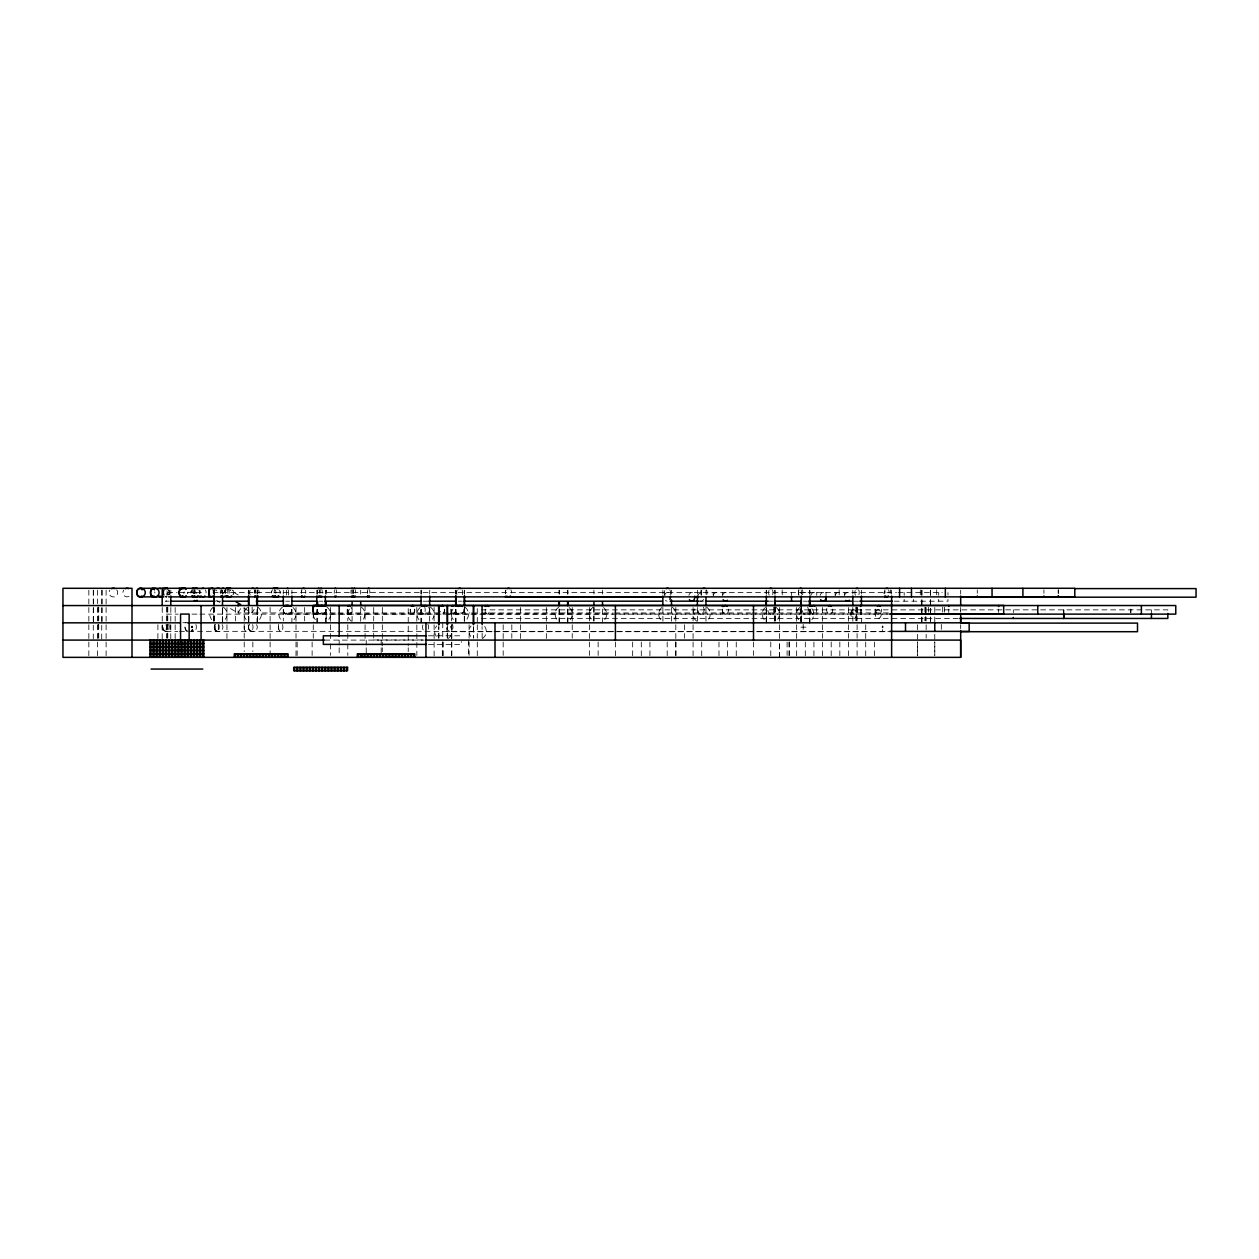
<?xml version="1.0" encoding="UTF-8"?>
<svg xmlns="http://www.w3.org/2000/svg" width="1259" height="1259" viewBox="0 0 1259 1259"><rect width="100%" height="100%" fill="white"/><g stroke="black" fill="none" stroke-linecap="round" stroke-linejoin="round"><path stroke-width="0.75" stroke-dasharray="5 3.75" d="M222.339 622.827L222.339 607.483M222.67 622.827L222.67 607.483M248.7 622.827L248.605 607.483M257.292 622.827L257.198 607.483L257.104 622.827M438.62 638.171L438.62 626.667M438.95 638.171L438.95 626.667M447.213 638.171L447.213 626.667M447.543 638.171L447.543 626.667M482.166 638.171L482.071 626.667M559.027 622.827L559.027 607.483M559.358 622.827L559.358 607.483M567.604 622.827L567.604 607.483M567.935 622.827L567.935 607.483M602.573 622.827L602.463 607.483M766.196 622.827L766.196 607.483M766.511 622.827L766.511 607.483M801.039 622.827L801.039 607.483M809.742 622.827L809.631 609.403M884.794 592.171L884.794 591.069M223.488 593.477L225.629 589.763M240.579 608.648L238.077 612.976L228.115 607.216M243.837 608.113L252.13 612.913L255.168 607.641M167.746 592.596L177.094 592.596M178.951 592.596L205.201 592.596M213.054 592.596L896.502 592.564M898.123 592.596L942.236 592.596M800.96 592.627L809.553 592.627M169.194 601.188L165.464 601.188A4.312 2.156 -90 0 0 167.416 599.41M216.973 601.188L220.892 601.188M285.636 601.188L289.554 601.188M318.983 601.188L322.918 601.188M422.961 601.188L428.847 601.188M458.276 601.188L462.195 601.188M699.579 601.188L703.498 601.188M768.808 601.157L772.633 601.157M803.336 601.157L807.475 601.188M854.011 601.188L858.481 601.188M894.283 601.188L947.996 601.188L947.996 599.41M481.206 609.86L749.971 609.86M751.938 609.86L1167.848 609.86L1167.848 612.645M311.004 612.913L238.108 612.976L238.108 607.168M312.657 612.976L336.499 612.913M338.152 612.976L469.906 612.913M471.558 612.976L479.71 612.913M481.363 612.976L613.117 612.913M614.77 612.976L750.443 612.913M752.095 612.976L889.735 612.913M285.573 614.014L444.553 614.014M446.52 614.014L470.063 614.014M472.031 614.014L613.275 614.014M615.242 614.014L889.893 614.014M166.471 614.124L178.243 614.124M191.966 614.124L197.852 614.124M199.819 614.124L889.72 614.124M481.206 618.452L749.971 618.452M751.938 618.452L958.854 618.421M182.76 622.733L186.489 622.733L181.611 622.827M800.96 627.155L809.553 627.155M162.317 625.251A4.312 2.156 90 0 0 164.488 631.326L177.739 631.389M179.439 631.326L187.119 631.389M188.787 631.326L889.814 631.389M492.064 631.703L446.945 631.703L446.945 625.88M494.032 631.703L888.35 631.703M428.39 635.795L461.455 635.795L461.455 637.589M373.703 639.981L423.575 639.981M324.838 640.091L424.267 640.091M428.39 644.388L461.455 644.388L461.455 641.618M226.526 588.205L238.156 594.925M212.472 588.268L220.781 593.068M216.485 600.512L219.806 602.432M1151.434 609.828L1151.434 612.614M1130.975 609.151L1130.975 612.598M1130.613 609.136L1130.613 612.582M1063.839 609.86L1063.839 612.645M1063.698 609.86L1063.698 612.645M1058.426 589.904L1058.426 593.351M1058.189 589.81L1058.189 593.257M1043.931 589.841L1043.931 593.288M1013.322 609.828L1013.322 612.614M998.655 609.12L998.655 612.566M977.283 589.857L977.283 593.304M960.68 590.219L960.68 594.059M960.68 624.747L960.68 628.587M948.751 609.057L948.751 612.504M947.996 592.596L947.996 595.114M944.58 607.121L944.58 612.614M942.708 607.106L942.708 612.126M941.307 624.37L941.307 629.846M938.71 592.564L938.71 595.35M938.71 599.363L938.71 601.157M936.68 589.841L936.68 595.318M934.776 607.483L934.776 615.163M934.776 617.083L934.776 622.827M934.776 634.347L934.776 640.091M930.527 590.219L930.527 597.899M930.527 599.819L930.527 615.163M930.527 617.083L930.527 620.907M930.354 590.219L930.354 597.899M930.354 599.819L930.354 615.163M930.354 617.083L930.354 622.827M928.654 607.168L928.654 612.189M926.152 607.483L926.152 615.163M926.152 617.083L926.152 620.907M926.152 624.747L926.152 632.427M926.152 634.347L926.152 638.171M925.585 609.86L925.727 612.645M925.585 616.674L925.727 618.452M925.396 607.137L925.396 612.74M925.396 617.193L925.396 620.829M924.909 607.137L924.909 612.74M924.909 617.193L924.909 620.829M921.934 590.219L921.934 597.899M921.934 599.819L921.934 615.163M921.934 617.083L921.934 622.827M921.761 590.219L921.761 597.899M921.761 599.819L921.761 615.163M921.761 617.083L921.761 622.827M920.313 589.904L920.313 595.161M917.512 624.747L917.512 632.427M917.512 634.347L917.512 640.091M913.467 599.41L913.467 601.188M904.182 592.564L904.182 595.35M904.182 599.363L904.182 601.157M891.624 590.219L891.624 594.059M890.554 589.841L890.554 593.304M884.794 589.841L884.794 593.304A4.312 2.156 90 0 1 885.187 590.078M883.991 592.596L883.991 593.556M882.59 629.547L882.59 631.326M875.524 609.151L875.524 614.156M875.21 609.828L875.21 618.421M874.36 642.011L874.36 657.355M865.72 624.747L865.72 640.091M865.72 642.011L865.72 657.355M861.392 590.219L861.455 594.059M861.392 609.403L861.455 622.827M860.542 609.12L860.542 614.124M857.096 607.483L857.096 620.907M857.096 624.747L857.096 638.171M857.096 642.011L857.096 655.435M857.033 607.09L857.033 614.124M856.34 607.137L856.34 620.829M855.852 607.137L855.852 620.829M852.799 590.219L852.862 594.059M852.799 607.483L852.862 622.827M848.456 607.483L848.456 622.827M848.456 624.747L848.456 638.171M848.456 642.011L848.456 657.355M844.411 592.596L844.411 595.114M839.832 642.011L839.832 657.355M839.171 589.857L839.171 595.334M835.126 592.564L835.126 595.35M831.192 642.011L831.192 657.355M826.061 592.596L826.061 595.114M822.568 607.483L822.568 622.827M822.568 624.747L822.568 638.171M822.568 642.011L822.568 657.355M816.761 592.564L816.761 595.35M813.928 642.011L813.928 657.355M810.639 609.057L810.639 614.062M809.883 590.219L809.883 594.059M809.883 609.403L809.883 622.827M809.631 590.219L809.742 594.059M809.553 609.891L809.553 623.315M805.304 642.011L805.304 657.355M803.195 624.37L803.195 631.404M801.291 590.219L801.291 594.059L801.039 590.219M800.96 607.971L800.96 623.315M798.568 589.841L798.568 595.318M796.664 607.483L796.664 622.827M796.664 624.747L796.664 640.091M796.664 642.011L796.664 657.355M791.533 592.596L791.533 595.114M789.346 642.011L789.362 655.435M788.984 642.011L788.984 657.355M787.095 642.011L787.095 655.435M782.201 589.904L782.232 595.35M779.4 607.483L779.4 622.827M779.4 624.747L779.4 640.091M775.103 590.219L775.025 594.059M774.773 590.219L774.93 594.059M770.776 642.011L770.776 657.355M766.511 590.219L766.338 594.059M766.432 607.483L766.338 622.827M766.196 590.219L766.196 594.059M753.511 642.011L753.511 655.435M736.247 642.011L736.247 657.355M727.608 642.011L727.608 657.355M722.477 592.596L722.477 595.114M722.43 609.12L722.43 614.124M718.983 642.011L718.983 657.355M713.176 592.564L713.176 595.35M705.969 590.219L705.969 594.059M705.969 607.483L705.969 622.827M701.719 642.011L701.719 657.355M701.058 589.857L701.058 595.334M697.376 590.219L697.376 594.059M697.376 607.483L697.376 622.827M693.079 607.483L693.079 620.907M693.079 624.747L693.079 640.091M693.079 642.011L693.079 657.355M684.455 624.747L684.455 638.171M675.878 642.011L675.894 655.435M675.815 607.483L675.815 622.827M675.815 624.747L675.815 640.091M675.815 642.011L675.815 657.355M671.44 590.219L671.519 594.059M671.44 607.483L671.519 622.827M667.191 642.011L667.191 657.355M662.848 590.219L662.942 594.059M662.848 607.483L662.942 622.827M649.927 642.011L649.927 657.355M641.287 642.011L641.287 657.355M632.663 642.011L632.663 657.355M615.399 642.011L615.399 657.355M602.463 590.219L602.573 594.059M598.135 642.011L598.135 655.435M593.886 590.219L593.98 594.059M589.495 607.483L589.495 620.907M589.495 624.747L589.495 640.091M589.495 642.011L589.495 655.435M572.231 607.483L572.231 622.827M572.231 624.747L572.231 638.171M567.935 590.219L567.935 594.059M567.604 590.219L567.604 594.059M559.358 590.219L559.358 594.059M559.027 590.219L559.027 594.059M546.343 607.483L546.343 622.827M546.343 624.747L546.343 640.091M520.439 607.483L520.439 622.827M520.439 624.747L520.439 640.091M511.815 624.747L511.815 638.171M505.488 590.156L505.488 593.603M503.175 624.747L503.175 640.091M503.175 642.011L503.175 655.435M485.203 614.124L485.203 609.12A4.312 2.156 90 0 0 487.28 614.14A4.312 2.156 90 0 0 489.499 609.403M477.287 608.632L477.287 622.827M477.287 624.747L477.287 638.171M477.287 642.011L477.287 657.355M469.103 624.747L469.103 638.171M469.103 642.011L469.103 655.435M468.647 640.091L468.647 655.435M464.602 590.219L464.602 594.059M464.602 607.483L464.602 622.827M464.272 590.219L464.272 594.059M464.272 607.483L464.272 622.827M456.01 590.219L456.01 594.059M456.01 609.403L456.01 622.827M455.679 590.219L455.679 594.059M455.679 609.403L455.679 622.827M451.839 624.747L451.839 640.091M451.839 642.011L451.839 655.435M451.383 609.403L451.383 620.907M451.383 624.747L451.383 657.355M450.832 614.14L450.832 609.136A4.312 2.156 -90 0 0 452.894 614.156A4.312 2.156 -90 0 0 455.113 609.435M443.184 642.011L443.184 657.355M442.759 622.827L442.759 640.091M442.759 642.011L442.712 655.435M442.334 642.011L442.334 655.435M434.119 607.483L434.119 620.907M434.119 624.747L434.119 657.355M429.744 590.219L429.649 594.059M429.744 607.483L429.649 622.827M421.151 590.219L421.151 594.059M421.151 609.403L421.151 622.827M421.057 590.219L421.057 594.059M421.057 609.403L421.057 622.827M416.808 607.467L416.855 655.435M408.231 608.632L408.231 645.851M408.231 647.771L408.231 651.611M382.327 607.483L382.327 620.907M382.327 624.747L382.327 645.851M382.327 647.771L382.327 651.611M381.178 640.091L381.178 645.851M381.178 647.771L381.178 655.435M373.703 607.483L373.703 620.907M373.703 624.37L373.703 640.091M367.628 589.81L367.628 593.257A4.312 1.117 -90 0 1 367.833 590.03M366.227 640.091L366.227 645.851M366.227 647.771L366.227 655.435M365.063 605.563L365.063 620.907M365.063 624.747L365.063 640.091M360.688 590.219L360.688 594.059M360.688 607.483L360.688 622.827M353.37 589.841L353.37 593.288A4.312 1.117 -90 0 1 353.574 590.078M352.095 590.219L352.095 594.059M352.095 607.483L352.095 622.827M347.799 609.403L347.799 620.907M347.799 624.747L347.799 640.091M347.799 643.931L347.799 655.435M347.216 614.14L347.216 609.136A4.312 2.156 90 0 0 349.845 614.046A4.312 2.156 90 0 0 351.119 607.342M339.175 640.091L339.175 645.851M339.175 647.771L339.175 655.435M330.535 607.483L330.535 622.827M330.535 624.747L330.535 640.091M330.535 643.931L330.535 655.435M325.389 590.219L325.389 594.059M325.389 609.403L325.389 622.827M317.567 590.219L317.661 594.059M317.567 609.403L317.661 622.827M316.796 590.219L316.796 594.059M316.796 609.403L316.796 622.827M313.271 613.243L313.271 622.827M313.271 624.747L313.271 638.171M312.122 642.011L312.122 655.435M304.647 607.483L304.647 620.907M301.483 589.841L301.483 593.288M297.171 642.011L297.171 655.435M296.007 607.483L296.007 622.827M296.007 624.747L296.007 638.171M296.007 642.011L296.007 657.355M291.899 590.219L291.899 594.059M291.899 609.403L291.899 622.827M283.306 590.219L283.306 594.059M283.306 609.403L283.306 620.907M278.601 624.37L278.601 631.404M270.118 607.483L270.118 622.827M270.118 624.747L270.118 640.091M270.118 642.011L270.118 655.435M257.292 590.219L257.434 594.059M257.434 607.483L257.434 622.827M257.198 590.219L257.104 594.059M254.774 589.841L254.774 593.288M252.854 642.011L252.854 651.611M252.146 607.106L252.146 612.913M248.841 590.219L248.841 594.059M248.841 607.483L248.841 622.827M248.605 590.219L248.7 594.059M248.511 590.219L248.511 594.059M248.511 607.483L248.511 622.827M244.215 607.483L244.215 622.827M244.215 624.385L244.215 638.171M244.215 642.011L244.215 651.611M235.59 607.483L235.59 620.907M226.95 607.483L226.95 622.827M226.95 624.747L226.95 640.091M222.67 590.219L222.67 594.059M222.339 590.219L222.481 594.059M222.575 607.483L222.481 622.827M220.923 589.826L220.923 593.272M214.943 624.354L214.943 631.389M214.077 590.219L213.983 594.059M213.747 590.219L213.888 594.059M199.992 589.841L199.992 593.304A4.312 3.053 -90 0 1 200.527 590.078M193.43 592.596L193.43 593.556M192.029 629.547L192.029 631.326M175.158 607.483L175.158 622.827M175.158 624.747L175.158 640.091M170.831 590.219L170.768 594.059M170.831 607.483L170.768 640.091M167.777 607.137L167.777 620.829M167.777 624.401L167.777 638.093M167.29 607.137L167.29 620.829M167.29 624.401L167.29 638.093M166.471 607.09L166.534 620.907M166.534 624.747L166.534 638.171M162.238 607.483L162.175 640.091M157.894 624.747L157.894 640.091M106.102 590.219L106.102 605.563M106.102 607.483L106.102 622.827M106.102 624.747L106.102 640.091M106.102 642.011L106.102 657.355M102.058 590.219L102.058 622.827M101.869 590.219L101.696 640.091M98.721 607.137L98.721 620.829M98.721 624.401L98.721 638.093M98.233 607.137L98.233 620.829M98.233 624.401L98.233 638.093M97.478 590.219L97.478 603.643M97.478 607.483L97.478 620.907M97.478 624.747L97.478 640.091M97.478 642.011L97.478 657.355M93.465 590.219L93.465 622.827M93.276 590.219L93.276 640.091M88.838 590.219L88.838 605.563M88.838 607.483L88.838 622.827M88.838 624.747L88.838 640.091M88.838 642.011L88.838 657.355M450.313 626.4A8.624 8.624 0 0 1 448.314 638.439M436.275 636.44A8.624 8.624 0 0 1 436.621 625.943M484.715 626.4A8.624 8.624 0 0 1 482.716 638.439M470.677 636.44A8.624 8.624 0 0 1 471.023 625.943M225.597 593.02A4.312 1.117 90 0 1 225.849 589.857A4.312 4.312 0 0 0 224.873 593.005A4.312 2.156 90 0 1 225.361 589.841M227.627 590.093A4.312 1.117 90 0 1 227.816 593.304M192.249 593.02A4.312 1.117 90 0 1 192.501 589.857M194.264 590.093A4.312 1.117 90 0 1 194.468 593.304M166.943 590.817A4.312 3.053 -90 0 1 166.644 595.114M213.574 590.093A4.312 1.117 90 0 1 213.762 593.304M184.695 591.887A4.312 2.156 -90 0 1 184.727 593.02M154.794 591.887A4.312 2.156 -90 0 1 154.826 593.02M116.709 589.857A4.312 4.312 0 0 1 116.395 595.68A4.312 4.312 0 0 1 110.572 595.885A4.312 4.312 0 0 1 109.863 590.093M128.969 596.53A4.312 4.312 0 0 1 123.681 590.093M510.871 589.857A4.312 3.053 -90 0 1 511.547 593.02M505.504 593.304A4.312 3.053 -90 0 1 506.039 590.093M462.037 589.857A4.312 3.053 -90 0 1 462.163 595.114M456.907 594.39A4.312 3.053 -90 0 1 457.206 590.093M452.327 624.37A4.312 3.053 -90 0 1 450.864 631.231A4.312 3.053 -90 0 1 446.929 626.699M427.918 624.37A4.312 3.053 -90 0 1 428.044 629.626M423.197 629.846A4.312 3.053 -90 0 1 423.071 624.606M444.333 609.136A4.312 2.156 -90 0 1 443.089 613.778A4.312 2.156 -90 0 1 440.54 612.582M414.431 609.136A4.312 2.156 -90 0 1 412.37 614.156A4.312 2.156 -90 0 1 410.151 609.419M444.71 609.435A4.312 2.156 90 0 1 443.042 614.062A4.312 2.156 90 0 1 440.54 611.37M414.809 609.435A4.312 2.156 90 0 1 412.59 614.172A4.312 2.156 90 0 1 410.528 609.151M816.147 607.357A4.312 3.053 90 0 1 814.353 614.062A4.312 3.053 90 0 1 810.639 609.151M773.419 607.357A4.312 3.053 90 0 1 772.916 613.149A4.312 3.053 90 0 1 768.793 612.944A4.312 3.053 90 0 1 768.572 607.121M272.542 589.841A4.312 4.312 0 0 0 271.582 593.005A4.312 2.156 -90 0 1 272.054 589.841M279.388 590.078A4.312 4.312 0 0 1 280.127 593.288A4.312 3.053 90 0 0 279.608 590.078M275.485 590.078A4.312 2.156 -90 0 1 275.847 593.288M305.386 590.078A4.312 2.156 -90 0 1 305.764 593.288M301.483 593.005A4.312 2.156 -90 0 1 301.955 589.841M274.084 593.005A4.312 3.053 90 0 1 274.761 589.841M250.226 595.098A4.312 3.053 90 0 1 250.352 589.841M255.199 590.078A4.312 3.053 90 0 1 255.719 593.288M225.172 593.005A4.312 4.17 90 0 1 226.101 589.841M214.754 595.098A4.312 4.17 90 0 1 214.927 589.841M221.537 590.078A4.312 4.17 90 0 1 222.261 593.288M228.776 590.078A4.312 2.156 90 0 1 229.154 593.288M254.774 593.005A4.312 2.156 90 0 1 255.262 589.841M258.677 590.078A4.312 2.156 90 0 1 259.055 593.288M369.595 589.81A4.312 1.117 -90 0 1 369.847 592.973M336.247 589.81A4.312 1.117 -90 0 1 336.499 592.973M334.28 593.257A4.312 1.117 -90 0 1 334.485 590.03M352.913 589.841A4.312 1.117 -90 0 1 353.165 593.005M350.962 593.288A4.312 1.117 -90 0 1 351.151 590.078M319.566 589.841A4.312 1.117 -90 0 1 319.817 593.005M317.598 593.288A4.312 1.117 -90 0 1 317.803 590.078M321.989 589.841A4.312 1.117 -90 0 1 322.241 593.288M320.038 593.288A4.312 1.117 -90 0 1 320.274 589.841M288.468 590.078A4.312 1.117 -90 0 1 288.437 595.318M286.659 595.098A4.312 1.117 -90 0 1 286.706 589.841M355.353 589.841A4.312 1.117 -90 0 1 355.589 593.005M166.928 593.382A4.312 2.156 -90 0 1 167.636 595.114M194.201 593.556A4.312 2.156 -90 0 1 196.829 593.382M168.753 589.841A4.312 3.053 -90 0 1 168.879 595.098M166.896 596.845A4.312 3.053 -90 0 1 165.322 596.624M205.374 589.841A4.312 3.053 -90 0 1 206.051 593.005M191.966 589.826A4.312 4.312 0 0 0 191.006 592.989A4.312 2.156 -90 0 1 191.494 589.826M198.812 590.046A4.312 4.312 0 0 1 199.552 593.272A4.312 3.053 90 0 0 199.032 590.046M194.909 590.046A4.312 2.156 -90 0 1 195.287 593.272M224.81 590.046A4.312 2.156 -90 0 1 225.188 593.272M220.907 592.989A4.312 2.156 -90 0 1 221.395 589.826M193.508 592.989A4.312 3.053 90 0 1 194.201 589.826M168.517 590.046A4.312 3.053 90 0 1 168.391 595.302M167.101 596.609A4.312 3.053 90 0 1 165.527 596.813M183.421 592.171A4.312 2.156 -90 0 1 183.405 593.288M212.928 590.078A4.312 2.156 -90 0 1 213.306 593.288M166.66 596.876A4.312 3.053 90 0 1 165.102 596.514M168.848 590.078A4.312 3.053 90 0 1 168.722 595.318M325.908 609.435A4.312 4.312 0 0 1 321.454 614.156A4.312 4.312 0 0 1 317.347 609.136A4.312 2.156 90 0 0 319.393 614.156A4.312 2.156 90 0 0 321.612 609.435M291.805 609.293A4.312 4.312 0 0 1 287.367 614.03A4.312 4.312 0 0 1 283.259 609.01A4.312 2.156 90 0 0 285.289 614.03A4.312 2.156 90 0 0 287.508 609.293M316.025 613.763A4.312 2.156 90 0 1 314.372 613.652M317.41 609.293A4.312 2.156 90 0 1 316.528 613.227M463.894 609.403A4.312 4.312 0 0 1 459.456 614.14A4.312 4.312 0 0 1 455.349 609.12A4.312 2.156 90 0 0 457.379 614.14A4.312 2.156 90 0 0 459.598 609.403M428.721 607.342A4.312 4.312 0 0 1 426.187 614.046A4.312 4.312 0 0 1 420.947 609.136A4.312 2.156 -90 0 0 423.543 614.046A4.312 2.156 -90 0 0 424.818 607.342M169.934 624.527A4.312 4.312 0 0 1 166.849 631.326A4.312 4.312 0 0 1 162.49 625.251M166.031 624.527A4.312 2.156 90 0 1 164.488 631.326M195.932 624.527A4.312 2.156 90 0 1 195.428 630.539A4.312 2.156 90 0 1 192.422 629.547M192.658 629.83A4.312 4.312 0 0 1 191.84 630.602M187.544 631.027A4.312 4.312 0 0 1 186.002 624.354M187.386 631.389A4.312 2.156 -90 0 1 185.278 629.122A4.312 2.156 -90 0 1 185.514 624.354M218.846 624.574A4.312 2.156 -90 0 1 218.484 630.366A4.312 2.156 -90 0 1 215.572 630.177A4.312 2.156 -90 0 1 215.415 624.354M168.659 624.574A4.312 3.053 90 0 1 168.155 630.366A4.312 3.053 90 0 1 164.032 630.177A4.312 3.053 90 0 1 163.812 624.354M192.942 629.83A4.312 3.053 90 0 1 191.651 631.137M256.506 624.606A4.312 4.312 0 0 1 255.797 630.381A4.312 4.312 0 0 1 249.974 630.192A4.312 4.312 0 0 1 249.66 624.37M252.603 624.606A4.312 2.156 90 0 1 252.256 630.381A4.312 2.156 90 0 1 249.345 630.192A4.312 2.156 90 0 1 249.188 624.37M282.504 624.606A4.312 2.156 90 0 1 282.158 630.381A4.312 2.156 90 0 1 279.246 630.192A4.312 2.156 90 0 1 279.089 624.37M222.119 624.621A4.312 4.312 0 0 1 221.411 630.413A4.312 4.312 0 0 1 215.588 630.208A4.312 4.312 0 0 1 215.273 624.385M218.216 624.621A4.312 2.156 -90 0 1 217.854 630.413A4.312 2.156 -90 0 1 214.943 630.208A4.312 2.156 -90 0 1 214.785 624.385M248.117 624.621A4.312 2.156 -90 0 1 247.755 630.413A4.312 2.156 -90 0 1 244.844 630.208A4.312 2.156 -90 0 1 244.687 624.385M832.718 609.151A4.312 3.053 -90 0 1 829.02 614.062A4.312 3.053 -90 0 1 827.226 607.357M807.649 607.121A4.312 3.053 -90 0 1 807.428 612.944A4.312 3.053 -90 0 1 803.305 613.149A4.312 3.053 -90 0 1 802.817 607.357M881.552 609.151A4.312 3.053 -90 0 1 878.64 614.172A4.312 3.053 -90 0 1 875.509 609.45M856.482 607.121A4.312 3.053 -90 0 1 856.262 612.944A4.312 3.053 -90 0 1 852.138 613.149A4.312 3.053 -90 0 1 851.635 607.357M706.441 589.841A4.312 3.053 -90 0 1 706.567 595.098M701.719 595.318A4.312 3.053 -90 0 1 701.593 590.078M669.819 589.841A4.312 3.053 -90 0 1 669.945 595.098M665.098 595.318A4.312 3.053 -90 0 1 664.972 590.078M688.909 595.35A4.312 3.053 -90 0 1 691.663 592.548A4.312 3.053 -90 0 1 694.543 595.066M713.318 595.35A4.312 3.053 -90 0 1 716.072 592.548A4.312 3.053 -90 0 1 718.968 595.066M664.5 595.35A4.312 3.053 -90 0 1 667.254 592.548A4.312 3.053 -90 0 1 670.134 595.066M667.05 601.157A4.312 3.053 -90 0 1 665.57 600.37M810.875 595.35A4.312 3.053 -90 0 1 813.629 592.548A4.312 3.053 -90 0 1 816.509 595.066M835.284 595.35A4.312 3.053 -90 0 1 838.038 592.548A4.312 3.053 -90 0 1 840.933 595.066M820.16 595.381A4.312 3.053 -90 0 1 822.914 592.58A4.312 3.053 -90 0 1 825.794 595.114M844.584 595.381A4.312 3.053 -90 0 1 847.338 592.58A4.312 3.053 -90 0 1 850.218 595.114M698.226 595.381A4.312 3.053 -90 0 1 700.98 592.58A4.312 3.053 -90 0 1 703.86 595.114M703.561 599.41A4.312 3.053 -90 0 1 700.02 600.936M722.635 595.381A4.312 3.053 -90 0 1 725.404 592.58A4.312 3.053 -90 0 1 728.284 595.114M728.473 609.12A4.312 3.053 90 0 1 725.577 614.14A4.312 3.053 90 0 1 722.43 609.403M703.403 607.09A4.312 3.053 90 0 1 703.183 612.913A4.312 3.053 90 0 1 699.075 613.102A4.312 3.053 90 0 1 698.572 607.31M799.04 595.318A4.312 2.156 90 0 1 798.946 590.078M802.376 589.841A4.312 2.156 90 0 1 802.455 595.098M769.139 595.318A4.312 2.156 90 0 1 769.044 590.078M772.475 589.841A4.312 2.156 90 0 1 772.554 595.098M888.602 589.841A4.312 2.156 90 0 1 889.09 593.005M855.365 595.334A4.312 2.156 90 0 1 855.286 590.078M858.701 589.841A4.312 2.156 90 0 1 858.795 595.098M464.964 607.137A8.624 8.624 0 0 1 466.963 619.176M453.271 619.648A8.624 8.624 0 0 1 452.925 609.136M430.562 607.137A8.624 8.624 0 0 1 432.561 619.176M418.869 619.648A8.624 8.624 0 0 1 420.05 607.499M292.938 607.452A8.624 8.624 0 0 1 292.481 621.143M280.442 619.145A8.624 8.624 0 0 1 282.441 607.106M327.01 607.137A8.624 8.624 0 0 1 328.662 619.648M315.317 619.648A8.624 8.624 0 0 1 313.475 612.74M223.394 607.137A8.624 8.624 0 0 1 225.031 619.648M211.701 619.648A8.624 8.624 0 0 1 213.353 607.137M257.796 607.137A8.624 8.624 0 0 1 259.448 619.648M246.103 619.648A8.624 8.624 0 0 1 247.755 607.137M811.882 608.679A8.624 8.624 0 0 1 811.882 619.648M798.552 619.648A8.624 8.624 0 0 1 800.205 607.137M775.827 607.137A8.624 8.624 0 0 1 777.48 619.648M764.15 619.648A8.624 8.624 0 0 1 765.787 607.137M706.692 607.106A8.624 8.624 0 0 1 708.691 619.145M696.652 621.143A8.624 8.624 0 0 1 696.196 607.452M672.29 607.137A8.624 8.624 0 0 1 674.289 619.176M660.597 619.648A8.624 8.624 0 0 1 661.778 607.499M361.412 607.106A8.624 8.624 0 0 1 363.426 619.145M351.371 621.143A8.624 8.624 0 0 1 349.373 609.104M569.162 607.499A8.624 8.624 0 0 1 570.358 619.648M556.667 619.176A8.624 8.624 0 0 1 558.666 607.137M603.58 607.499A8.624 8.624 0 0 1 604.761 619.648M591.069 619.176A8.624 8.624 0 0 1 593.068 607.137M213.747 607.483L213.747 622.827L213.888 607.483M214.077 607.483L214.077 622.827L213.983 607.483M473.478 626.667L473.478 638.171L473.589 626.667M593.886 607.483L593.886 622.827L593.98 607.483M774.773 607.483L774.773 622.827L774.93 607.483M775.103 607.483L775.103 622.827L775.025 607.483M801.149 607.483L801.149 622.827L801.291 607.483M917.512 642.011L917.512 655.435L917.512 642.011M934.776 642.011L934.776 655.435L934.776 642.011M960.68 607.483L960.68 611.323L960.68 607.483M779.463 657.355L779.463 642.011L779.4 657.355M326.238 594.059L326.238 590.219L326.16 594.059M326.238 622.827L326.238 609.403L326.16 622.827M233.12 594.374A4.312 4.17 90 0 0 232.71 590.078A4.312 4.312 0 0 1 233.104 594.374M187.685 593.288A4.312 4.312 0 0 0 187.717 592.171A4.312 3.053 90 0 1 187.685 593.288M875.76 611.606A4.312 3.053 90 0 0 877.948 618.421A4.312 3.053 90 0 0 881.032 612.33A4.312 3.053 90 0 0 875.76 611.606M851.352 611.606A4.312 3.053 90 0 0 853.539 618.421A4.312 3.053 90 0 0 856.608 612.33A4.312 3.053 90 0 0 851.352 611.606"/><path stroke-width="1.5" d="M438.62 624.747L438.62 605.563M438.95 624.747L438.95 605.563M447.213 624.747L447.213 605.563M447.543 624.747L447.543 605.563M482.166 624.747L482.071 605.563M132.006 657.355L132.006 588.299L62.95 588.299L62.95 657.355L960.68 657.355L960.68 640.091L425.951 640.091M960.68 617.083L960.68 622.827L960.68 613.243M212.472 588.268L212.299 588.582A4.312 1.117 90 0 1 213.133 588.677M140.048 588.299L1074.793 588.283L1074.793 596.876L168.501 596.876M1074.415 588.598L1196.05 588.598L1196.05 597.191L960.633 597.191M139.45 596.892L163.859 596.892M662.439 597.191L505.488 597.191L505.488 596.231M171.067 601.188L215.006 601.188M222.859 601.188L248.369 601.188M256.207 601.188L283.668 601.188M291.521 601.188L317.032 601.188M324.869 601.188L421.01 601.188M428.847 601.188L456.309 601.188M464.162 601.188L662.313 601.188M670.15 601.188L698.981 601.157M705.465 601.188L768.242 601.188M774.128 601.188L801.59 601.188M808.797 601.188L852.595 601.188M859.755 601.188L892.363 601.188M62.95 605.563L1175.764 605.532L1175.764 614.124L890.27 614.14M889.893 614.014L1003.675 614.014L1003.675 605.422L313.113 605.422L313.113 606.382M959.893 618.452L1167.848 618.452L1167.848 613.448M62.95 622.827L179.958 622.827M187.638 622.827L969.162 622.812L969.162 631.404L889.814 631.389M960.947 623.111L1137.506 623.111L1137.506 631.703L960.947 631.703M426.439 635.795L323.343 635.795L323.343 644.388L426.439 644.388M62.95 640.091L324.366 640.091M149.947 643.554L203.816 643.554M149.947 647L203.816 647M149.947 650.462L203.816 650.462M149.947 653.909L203.816 653.909M151.033 669.064L202.825 669.064M235.732 601.692L240.721 604.572M1151.434 613.416L1151.434 618.421M1141.378 605.548L1141.378 614.14M1063.839 613.448L1063.839 618.452M1063.698 613.448L1063.698 618.452M1058.426 595.979L1058.426 596.939M1058.189 595.885L1058.189 596.845M1043.931 595.916L1043.931 596.876M1037.778 605.548L1037.778 614.14M1022.906 588.299L1022.906 596.892M1013.322 617.461L1013.322 618.421M998.655 605.532L998.655 606.492M992.045 588.283L992.045 596.876M977.283 595.932L977.283 596.892M960.68 595.979L960.68 605.563M960.68 630.507L960.68 657.355M948.751 605.469L948.751 606.429M945.336 588.283L945.336 596.876M934.776 622.827L934.776 631.42M911.469 588.268L911.469 596.86M905.504 622.796L905.504 631.389M899.603 588.283L899.603 596.876M891.624 595.979L891.624 657.355M884.794 595.932L884.794 596.892M882.59 626.321L882.59 627.454M861.392 595.979L861.455 605.563M860.542 605.532L860.542 606.492M852.799 595.979L852.862 605.563M826.061 601.188L826.061 596.184A4.312 3.053 -90 0 1 824.283 600.826A4.312 3.053 -90 0 1 820.663 599.646M810.639 605.469L810.639 606.429M809.883 595.979L809.883 605.563M809.631 601.739L809.742 605.563M809.553 600.291L809.553 606.051M801.291 595.979L801.291 605.563M800.96 600.291L800.96 606.051M791.533 596.184L791.533 601.188M775.103 601.739L775.025 605.563M774.93 595.979L774.93 605.563M766.338 595.979L766.338 605.563M766.196 601.739L766.196 605.563M753.511 605.563L753.511 640.091M722.43 605.532L722.43 606.492M705.969 597.899L705.969 605.563M697.376 595.979L697.376 605.563M671.44 599.819L671.519 605.563M662.848 595.979L662.848 605.563M615.399 605.563L615.399 640.091M602.463 601.739L602.573 605.563M593.886 601.739L593.98 605.563M567.935 601.739L567.935 605.563M567.604 601.739L567.604 605.563M559.358 601.739L559.358 605.563M559.027 601.739L559.027 605.563M495.007 622.827L495.007 657.355M485.203 605.532L485.203 606.492M464.602 595.979L464.602 605.563M464.272 595.979L464.272 605.563M456.01 595.979L456.01 605.563M455.679 595.979L455.679 605.563M429.744 595.979L429.649 605.563M425.951 622.827L425.951 657.355M421.057 595.979L421.057 605.563M414.793 657.355L414.793 653.909L357.32 653.909L357.32 657.355M413.755 653.909L413.755 657.355M411.677 653.909L411.677 657.355M410.654 653.909L410.654 657.355M408.577 653.909L408.577 657.355M407.538 653.909L407.538 657.355M405.477 653.909L405.477 657.355M404.438 653.909L404.438 657.355M402.361 653.909L402.361 657.355M401.322 653.909L401.322 657.355M399.26 653.909L399.26 657.355M398.222 653.909L398.222 657.355M396.144 653.909L396.144 657.355M395.106 653.909L395.106 657.355M393.044 653.909L393.044 657.355M392.005 653.909L392.005 657.355M389.928 653.909L389.928 657.355M388.889 653.909L388.889 657.355M386.828 653.909L386.828 657.355M385.789 653.909L385.789 657.355M383.712 653.909L383.712 657.355M382.689 653.909L382.689 657.355M380.611 653.909L380.611 657.355M379.573 653.909L379.573 657.355M377.495 653.909L377.495 657.355M376.472 653.909L376.472 657.355M374.395 653.909L374.395 657.355M373.356 653.909L373.356 657.355M371.279 653.909L371.279 657.355M370.256 653.909L370.256 657.355M368.179 653.909L368.179 657.355M367.628 595.885L367.628 596.845M367.14 653.909L367.14 657.355M365.079 653.909L365.079 657.355M364.04 653.909L364.04 657.355M361.962 653.909L361.962 657.355M361.475 653.909L361.475 657.355M360.924 653.909L360.924 657.355M360.688 601.739L360.688 605.563M360.436 653.909L360.436 657.355M358.359 653.909L358.359 657.355M353.37 595.916L353.37 596.876M352.095 601.739L352.095 605.563M346.524 667.333L346.524 670.795M344.447 667.333L344.447 670.795M343.408 667.333L343.408 670.795M341.346 667.333L341.346 670.795M340.308 667.333L340.308 670.795M339.175 605.563L339.175 636.267M338.23 667.333L338.23 670.795M337.192 667.333L337.192 670.795M335.13 667.333L335.13 670.795M334.091 667.333L334.091 670.795M332.014 667.333L332.014 670.795M330.975 667.333L330.975 670.795M328.914 667.333L328.914 670.795M327.875 667.333L327.875 670.795M325.798 667.333L325.798 670.795M325.389 595.979L325.389 605.563M324.759 667.333L324.759 670.795M322.697 667.333L322.697 670.795M321.659 667.333L321.659 670.795M319.581 667.333L319.581 670.795M318.558 667.333L318.558 670.795M317.567 601.739L317.661 605.563M316.796 595.979L316.796 605.563M316.481 667.333L316.481 670.795M315.442 667.333L315.442 670.795M313.365 667.333L313.365 670.795M313.113 606.98L313.113 612.236M312.342 667.333L312.342 670.795M310.265 667.333L310.265 670.795M309.226 667.333L309.226 670.795M307.165 667.333L307.165 670.795M306.126 667.333L306.126 670.795M304.048 667.333L304.048 670.795M303.01 667.333L303.01 670.795M301.483 595.916L301.483 596.876M300.948 667.333L300.948 670.795M299.91 667.333L299.91 670.795M297.832 667.333L297.832 670.795M296.794 667.333L296.794 670.795M294.732 667.333L294.732 670.795M291.899 595.979L291.899 605.563M288.138 657.355L288.138 653.909L234.268 653.909L234.268 657.355M287.099 653.909L287.099 657.355M285.022 653.909L285.022 657.355M283.983 653.909L283.983 657.355M283.306 595.979L283.306 605.563M281.922 653.909L281.922 657.355M280.883 653.909L280.883 657.355M278.806 653.909L278.806 657.355M277.783 653.909L277.783 657.355M275.705 653.909L275.705 657.355M274.667 653.909L274.667 657.355M272.589 653.909L272.589 657.355M271.566 653.909L271.566 657.355M269.489 653.909L269.489 657.355M268.45 653.909L268.45 657.355M266.389 653.909L266.389 657.355M265.35 653.909L265.35 657.355M263.273 653.909L263.273 657.355M262.234 653.909L262.234 657.355M260.172 653.909L260.172 657.355M259.134 653.909L259.134 657.355M257.434 595.979L257.434 605.563M257.104 595.979L257.104 605.563M257.056 653.909L257.056 657.355M256.018 653.909L256.018 657.355M254.774 595.916L254.774 596.876M253.956 653.909L253.956 657.355M252.917 653.909L252.917 657.355M250.84 653.909L250.84 657.355M249.801 653.909L249.801 657.355M248.841 595.979L248.841 605.563M248.511 595.979L248.511 605.563M247.74 653.909L247.74 657.355M246.701 653.909L246.701 657.355M244.624 653.909L244.624 657.355M243.585 653.909L243.585 657.355M241.523 653.909L241.523 657.355M240.485 653.909L240.485 657.355M238.407 653.909L238.407 657.355M238.108 604.65L238.108 605.941M237.384 653.909L237.384 657.355M235.307 653.909L235.307 657.355M222.575 595.979L222.481 605.563M220.923 595.9L220.923 596.86M213.983 595.979L213.983 605.563M213.888 595.979L213.888 605.563M209.041 588.283L209.041 596.876M203.816 640.091L203.816 657.355M202.778 640.091L202.778 657.355M201.062 605.563L201.062 640.091M200.7 640.091L200.7 657.355M199.992 595.916L199.992 596.892M199.662 640.091L199.662 657.355M197.6 640.091L197.6 657.355M196.561 640.091L196.561 657.355M194.484 640.091L194.484 657.355M193.445 640.091L193.445 657.355M191.384 640.091L191.384 657.355M190.345 640.091L190.345 657.355M189.149 640.941L189.149 614.077L180.556 614.077L180.556 640.941M188.268 640.091L188.268 657.355M187.229 640.091L187.229 657.355M185.167 640.091L185.167 657.355M184.129 640.091L184.129 657.355M182.051 640.091L182.051 657.355M181.013 640.091L181.013 657.355M178.951 640.091L178.951 657.355M177.912 640.091L177.912 657.355M175.835 640.091L175.835 657.355M174.812 640.091L174.812 657.355M172.735 640.091L172.735 657.355M171.696 640.091L171.696 657.355M170.831 595.979L170.768 605.563M169.619 640.091L169.619 657.355M168.596 640.091L168.596 657.355M166.518 640.091L166.518 657.355M165.48 640.091L165.48 657.355M163.418 640.091L163.418 657.355M162.38 640.091L162.38 657.355M162.238 588.299L162.175 605.563M160.302 640.091L160.302 657.355M159.263 640.091L159.263 657.355M157.202 640.091L157.202 657.355M156.163 640.091L156.163 657.355M154.086 640.091L154.086 657.355M153.047 640.091L153.047 657.355M150.986 640.091L150.986 657.355M149.947 640.091L149.947 657.355M227.171 588.677A4.312 1.117 90 0 0 226.321 588.567A4.312 2.156 90 0 1 227.91 588.645M192.973 588.567A4.312 1.117 90 0 1 193.823 588.677A4.312 4.312 0 0 1 197.081 588.63M162.899 588.677A4.312 3.053 -90 0 1 165.228 588.567A4.312 3.053 90 0 1 167.636 588.645M163.088 596.64A4.312 3.053 -90 0 1 162.38 596.105M141.685 595.932A4.312 3.053 -90 0 1 136.727 593.304A4.312 3.053 -90 0 1 140.819 588.567M141.527 589.086A4.312 3.053 -90 0 1 142.11 589.857M160.664 596.105A4.312 1.117 90 0 1 159.295 595.932M159.625 588.567A4.312 1.117 90 0 1 160.475 588.677M178.92 588.567A4.312 1.117 90 0 1 179.769 588.677M181.674 588.677A4.312 2.156 -90 0 1 183.326 588.567M154.039 595.932A4.312 2.156 -90 0 1 151.001 595.35A4.312 2.156 -90 0 1 151.3 589.275A4.312 2.156 -90 0 1 154.338 589.857M111.595 588.677A4.312 4.312 0 0 1 114.899 588.567M125.396 588.677A4.312 4.312 0 0 1 128.701 588.567M507.251 588.677A4.312 3.053 -90 0 1 509.58 588.567M510.446 595.932A4.312 3.053 -90 0 1 506.748 596.105M458.418 588.677A4.312 3.053 -90 0 1 460.763 588.567M411.41 605.909A4.312 2.156 -90 0 1 413.55 606.334M441.311 605.909A4.312 2.156 -90 0 1 443.451 606.334M441.295 606.35A4.312 2.156 90 0 1 443.451 605.925M411.394 606.35A4.312 2.156 90 0 1 413.55 605.925M811.882 606.35A4.312 3.053 90 0 1 814.919 605.941M278.381 596.089A4.312 4.312 0 0 1 273.124 595.916M274.352 588.535A4.312 4.312 0 0 1 277.657 588.645M302.868 588.535A4.312 2.156 -90 0 1 304.521 588.645M304.883 596.089A4.312 2.156 -90 0 1 302.254 595.916M272.967 588.535A4.312 2.156 -90 0 1 274.619 588.645M274.981 596.089A4.312 2.156 -90 0 1 272.353 595.916M278.9 596.089A4.312 3.053 90 0 1 275.186 595.916M276.051 588.535A4.312 3.053 90 0 1 278.381 588.645M251.643 588.535A4.312 3.053 90 0 1 253.972 588.645M226.667 595.916A4.312 4.17 90 0 0 231.735 596.089A4.312 4.312 0 0 1 226.431 595.916M227.848 588.535A4.312 4.17 90 0 1 231.042 588.645A4.312 4.312 0 0 0 227.659 588.535M216.674 588.535A4.312 4.17 90 0 1 219.869 588.645M258.174 596.089A4.312 2.156 90 0 1 255.546 595.916M256.159 588.535A4.312 2.156 90 0 1 257.812 588.645M228.272 596.089A4.312 2.156 90 0 1 225.644 595.916M368.273 588.614A4.312 1.117 -90 0 1 369.123 588.504M369.454 595.885A4.312 1.117 -90 0 1 368.084 596.058M334.925 588.614A4.312 1.117 -90 0 1 335.775 588.504M336.09 595.885A4.312 1.117 -90 0 1 334.737 596.058M351.591 588.645A4.312 1.117 -90 0 1 352.441 588.535M352.772 595.916A4.312 1.117 -90 0 1 351.403 596.089M318.244 588.645A4.312 1.117 -90 0 1 319.094 588.535M319.408 595.916A4.312 1.117 -90 0 1 318.055 596.089M320.667 588.645A4.312 1.117 -90 0 1 321.596 588.645M321.785 596.089A4.312 1.117 -90 0 1 320.416 595.916M287.178 588.535A4.312 1.117 -90 0 1 288.028 588.645M354.015 588.645A4.312 1.117 -90 0 1 354.881 588.535M355.195 595.916A4.312 1.117 -90 0 1 353.826 596.089M196.939 600.228A4.312 2.156 -90 0 1 194.311 600.401M201.755 588.661A4.312 3.053 -90 0 1 204.084 588.551M204.949 595.916A4.312 3.053 -90 0 1 201.235 596.105M167.463 588.551A4.312 3.053 -90 0 0 165.134 588.661A4.312 3.053 90 0 1 167.29 588.63M197.805 596.074A4.312 4.312 0 0 1 192.564 595.9M222.292 588.52A4.312 2.156 -90 0 1 223.945 588.63M224.307 596.074A4.312 2.156 -90 0 1 221.678 595.9M192.391 588.52A4.312 2.156 -90 0 1 194.043 588.63M194.405 596.074A4.312 2.156 -90 0 1 191.777 595.9M198.324 596.074A4.312 3.053 90 0 1 194.61 595.9M195.475 588.52A4.312 3.053 90 0 1 197.82 588.63M162.993 592.989A4.312 3.053 90 0 1 163.025 591.856M185.939 596.089A4.312 4.312 0 0 1 180.147 595.381A4.312 4.312 0 0 1 180.352 589.558A4.312 4.312 0 0 1 186.175 589.243M182.539 596.089A4.312 2.156 -90 0 1 179.124 593.005A4.312 2.156 -90 0 1 182.177 588.645M212.441 596.089A4.312 2.156 -90 0 1 209.025 593.005A4.312 2.156 -90 0 1 212.079 588.645M186.458 596.089A4.312 3.053 90 0 1 182.744 595.916M183.609 588.535A4.312 3.053 90 0 1 185.939 588.645M163.89 595.098A4.312 3.053 90 0 1 164.016 589.841M319.094 606.334A4.312 4.312 0 0 1 323.39 605.909M318.197 606.334A4.312 2.156 90 0 1 320.353 605.909M348.098 606.334A4.312 2.156 90 0 1 350.254 605.909M285.006 606.208A4.312 4.312 0 0 1 290.247 606.382M313.507 612.236A4.312 2.156 90 0 1 313.601 606.98M314.01 606.208A4.312 2.156 90 0 1 316.638 606.382M284.109 606.208A4.312 2.156 90 0 1 286.737 606.382M457.096 606.319A4.312 4.312 0 0 1 462.352 606.492M456.199 606.319A4.312 2.156 90 0 1 458.827 606.492M486.1 606.319A4.312 2.156 90 0 1 488.728 606.492M422.694 606.334A4.312 4.312 0 0 1 426.99 605.909M421.812 606.334A4.312 2.156 -90 0 1 423.953 605.909M451.713 606.334A4.312 2.156 -90 0 1 453.854 605.909M828.453 605.941A4.312 3.053 -90 0 1 831.491 606.35M877.271 605.941A4.312 3.053 -90 0 1 880.309 606.35M666.2 588.645A4.312 3.053 -90 0 1 668.529 588.535M702.821 588.645A4.312 3.053 -90 0 1 705.15 588.535M694.779 596.152A4.312 3.053 -90 0 1 693.032 600.795A4.312 3.053 -90 0 1 689.413 599.599M670.37 596.152A4.312 3.053 -90 0 1 669.835 599.363M849.369 600.228A4.312 3.053 -90 0 1 845.655 600.401M727.434 600.228A4.312 3.053 -90 0 1 723.138 599.646M698.068 597.6A4.312 3.053 -90 0 1 698.053 596.483M723.532 606.492A4.312 3.053 90 0 1 727.246 606.319M799.811 588.645A4.312 2.156 90 0 1 801.464 588.535M769.91 588.645A4.312 2.156 90 0 1 771.562 588.535M888.303 595.916A4.312 2.156 90 0 1 885.691 596.105M886.053 588.661A4.312 2.156 90 0 1 887.705 588.551M856.151 588.661A4.312 2.156 90 0 1 857.788 588.551M284.424 606.035A8.624 8.624 0 0 1 291.034 606.271M318.842 606.083A8.624 8.624 0 0 1 325.436 606.303M473.478 605.563L473.478 624.747L473.589 605.563M347.563 667.333L293.693 667.333L293.693 670.795L347.563 670.795L347.563 667.333M326.238 605.563L326.238 601.739L326.16 605.563M192.029 627.454L192.029 626.321A4.312 2.156 90 0 0 192.029 627.454M138.49 596.105A4.312 4.312 0 0 0 145.289 593.02A4.312 4.312 0 0 0 139.214 588.677A4.312 4.312 0 0 0 138.49 596.105M152.292 596.105A4.312 4.312 0 0 0 159.106 593.02A4.312 4.312 0 0 0 153.031 588.677A4.312 4.312 0 0 0 152.292 596.105"/></g></svg>
